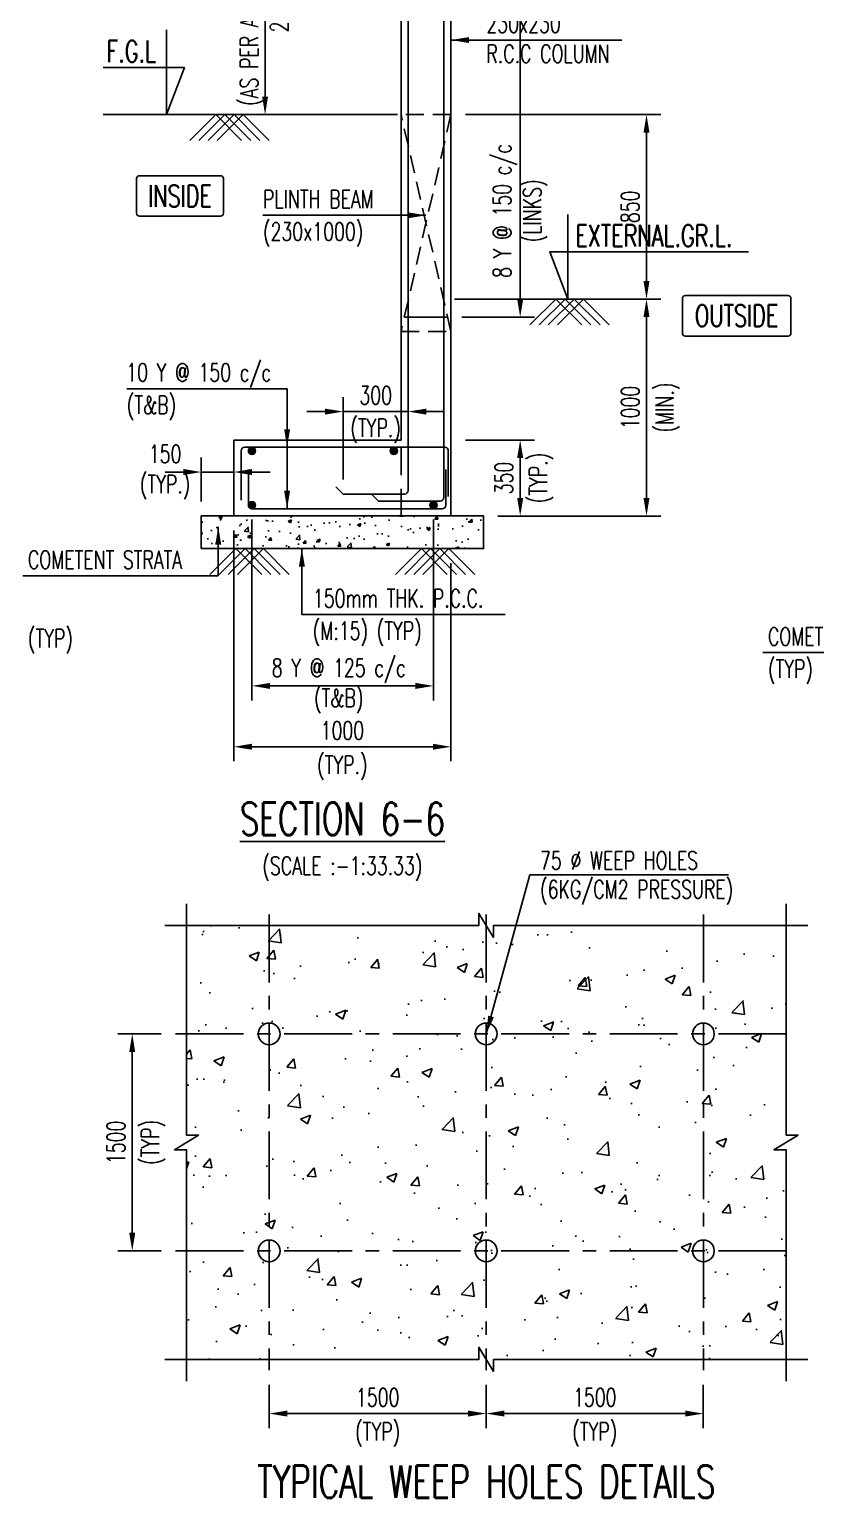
# Model space of a CAD drawing. Header units: millimetres. Extents: x 2843046 to 3042813, y -234641 to -168101.
# Drawn here: x 3006372 to 3017242, y -199451 to -179255 of the extents above; entities that cross this region are included whole.
import ezdxf
from ezdxf.enums import TextEntityAlignment as Align

# ---------------------------------------------------------------- set-up
doc = ezdxf.new("R2010")
doc.units = ezdxf.units.MM
doc.header["$MEASUREMENT"] = 0
doc.header["$PDMODE"] = 34
doc.header["$PDSIZE"] = -5
for name, pattern in [('CENTER', [2, 1.25, -0.25, 0.25, -0.25]), ('CENTER2', [28.575, 19.05, -3.175, 3.175, -3.175]), ('Hidden', [0.375, 0.25, -0.125])]:
    doc.linetypes.add(name, pattern=pattern)
for name, color, linetype in [('LINE CUT', 8, 'Continuous'), ('NO. BEAM', 3, 'Continuous'), ('S- PILE CAP', 4, 'Continuous'), ('S-BEAM OUTER', 4, 'Continuous'), ('S-CENTER LINE', 8, 'CENTER2'), ('S-COLUMN', 1, 'Continuous'), ('S-COLUMN NO', 2, 'Continuous'), ('S-CONCRET LINE', 4, 'Continuous'), ('S-CUT LINE', 8, 'Continuous'), ('S-DIM-1', 5, 'Continuous'), ('S-FOOTING', 4, 'Continuous'), ('S-LEVEL SECTION', 3, 'Continuous'), ('S-PCC', 9, 'Continuous'), ('S-REINFORCEMENT', 6, 'Continuous'), ('S-TEXT', 2, 'Continuous'), ('S-TEXT-1', 4, 'Continuous'), ('S-TITIL', 6, 'Continuous'), ('TITLE', 6, 'Continuous')]:
    doc.layers.add(name, color=color, linetype=linetype)
doc.styles.add('ROMANS', font='simplex.shx', dxfattribs={"width": 0.7})
doc.dimstyles.new('dim100', dxfattribs={"dimtxt": 250, "dimasz": 250, "dimexe": 200, "dimexo": 200, "dimgap": 100, "dimtad": 1, "dimdec": 0, "dimzin": 0, "dimdsep": 46, "dimtxsty": 'ROMANS', "dimcen": 0, "dimclrd": 5, "dimclre": 5, "dimclrt": 4, "dimadec": 0, "dimazin": 0, "dimtfac": 1, "dimtdec": 0, "dimtix": 1, "dimtofl": 0, "dimtmove": 2, "dimatfit": 3, "dimfxl": 0, "dimtolj": 1, "dimtzin": 0, "dimlwd": -1, "dimlwe": -1, "dimarcsym": 0})
doc.dimstyles.new('dim33.33', dxfattribs={"dimtxt": 250, "dimasz": 250, "dimexe": 200, "dimexo": 200, "dimgap": 100, "dimtad": 1, "dimdec": 0, "dimlfac": 0.333331, "dimzin": 0, "dimdsep": 46, "dimtxsty": 'ROMANS', "dimcen": 0, "dimclrd": 5, "dimclre": 5, "dimclrt": 4, "dimadec": 0, "dimazin": 0, "dimtfac": 1, "dimtdec": 0, "dimtix": 1, "dimtofl": 0, "dimtmove": 2, "dimatfit": 3, "dimfxl": 0, "dimtolj": 1, "dimtzin": 0, "dimlwd": -1, "dimlwe": -1, "dimarcsym": 0})
doc.dimstyles.new('dim50', dxfattribs={"dimtxt": 250, "dimasz": 250, "dimexe": 200, "dimexo": 200, "dimgap": 100, "dimtad": 1, "dimdec": 0, "dimlfac": 0.5, "dimzin": 0, "dimdsep": 46, "dimtxsty": 'ROMANS', "dimcen": 0, "dimclrd": 5, "dimclre": 5, "dimclrt": 4, "dimadec": 0, "dimazin": 0, "dimtfac": 1, "dimtdec": 0, "dimtix": 1, "dimtofl": 0, "dimtmove": 2, "dimatfit": 3, "dimfxl": 0, "dimtolj": 1, "dimtzin": 0, "dimlwd": -1, "dimlwe": -1, "dimarcsym": 0})

# ---------------------------------------------------------------- blocks, each defined once
blk = doc.blocks.new('*D265')
at = {"layer": 'Defpoints', "color": 0, "lineweight": -2}
for p in [(3009688, -197797), (3012688, -197797), (3012688, -198397)]:
    blk.add_point(p, dxfattribs=at)
at = {"layer": 'S-DIM-1', "color": 5}
for p, q in [((3009688, -197997), (3009688, -198597)), ((3012688, -197997), (3012688, -198597)), ((3009938, -198397), (3012438, -198397))]:
    blk.add_line(p, q, dxfattribs=at)
at = {"layer": 'S-DIM-1', "color": 5, "lineweight": -2}
for points in [[(3009938, -198355), (3009938, -198438), (3009688, -198397)], [(3012438, -198355), (3012438, -198438), (3012688, -198397)]]:
    blk.add_solid(points, dxfattribs=at)
at = {"layer": 'S-DIM-1', "color": 4, "char_height": 250, "attachment_point": 5, "style": 'ROMANS'}
for s, insert in [('\\A1;1500', (3011188, -198172)), ('\\A1;(TYP)', (3011188, -198687))]:
    blk.add_mtext(s, dxfattribs=dict(at, insert=insert))
blk = doc.blocks.new('*D266')
at = {"layer": 'Defpoints', "color": 0, "lineweight": -2}
for p in [(3007796, -193147), (3008396, -193147), (3008396, -196147)]:
    blk.add_point(p, dxfattribs=at)
at = {"layer": 'S-DIM-1', "color": 5}
for p, q in [((3008196, -193147), (3007596, -193147)), ((3007796, -195897), (3007796, -193397)), ((3008196, -196147), (3007596, -196147))]:
    blk.add_line(p, q, dxfattribs=at)
at = {"layer": 'S-DIM-1', "color": 5, "lineweight": -2}
for points in [[(3007754, -193397), (3007837, -193397), (3007796, -193147)], [(3007754, -195897), (3007837, -195897), (3007796, -196147)]]:
    blk.add_solid(points, dxfattribs=at)
at = {"layer": 'S-DIM-1', "color": 4, "char_height": 250, "attachment_point": 5, "rotation": 90, "style": 'ROMANS'}
for s, insert in [('\\A1;1500', (3007571, -194647)), ('\\A1;(TYP)', (3008086, -194647))]:
    blk.add_mtext(s, dxfattribs=dict(at, insert=insert))
blk = doc.blocks.new('*D267')
at = {"layer": 'Defpoints', "color": 0, "lineweight": -2}
for p in [(3012688, -197797), (3015688, -197797), (3012688, -198397)]:
    blk.add_point(p, dxfattribs=at)
at = {"layer": 'S-DIM-1', "color": 5}
for p, q in [((3012688, -197997), (3012688, -198597)), ((3015688, -197997), (3015688, -198597)), ((3015438, -198397), (3012938, -198397))]:
    blk.add_line(p, q, dxfattribs=at)
at = {"layer": 'S-DIM-1', "color": 5, "lineweight": -2}
for points in [[(3012938, -198355), (3012938, -198438), (3012688, -198397)], [(3015438, -198355), (3015438, -198438), (3015688, -198397)]]:
    blk.add_solid(points, dxfattribs=at)
at = {"layer": 'S-DIM-1', "color": 4, "char_height": 250, "attachment_point": 5, "style": 'ROMANS'}
for s, insert in [('\\A1;1500', (3014188, -198172)), ('\\A1;(TYP)', (3014188, -198687))]:
    blk.add_mtext(s, dxfattribs=dict(at, insert=insert))
blk = doc.blocks.new('*D182')
at = {"layer": 'Defpoints', "color": 0, "lineweight": -2}
for p in [(3010710, -184542), (3011610, -184953), (3010710, -185682, 16)]:
    blk.add_point(p, dxfattribs=at)
at = {"layer": 'S-DIM-1', "color": 5}
for p, q in [((3010710, -185482), (3010710, -184342)), ((3011610, -184753), (3011610, -184342))]:
    blk.add_line(p, q, dxfattribs=at)
at = {"layer": 'S-DIM-1', "color": 5, "lineweight": -3}
for p, q in [((3010460, -184542), (3010210, -184542)), ((3011610, -184542), (3010710, -184542)), ((3011860, -184542), (3012110, -184542))]:
    blk.add_line(p, q, dxfattribs=at)
at = {"layer": 'S-DIM-1', "color": 5, "lineweight": -2}
for points in [[(3010460, -184501), (3010460, -184584), (3010710, -184542)], [(3011860, -184501), (3011860, -184584), (3011610, -184542)]]:
    blk.add_solid(points, dxfattribs=at)
at = {"layer": 'S-DIM-1', "color": 4, "char_height": 250, "style": 'ROMANS'}
for s, insert, attachment_point in [('\\A1;300', (3011160, -184442), 8), ('\\A1;(TYP.)', (3011160, -184642), 2)]:
    blk.add_mtext(s, dxfattribs=dict(at, insert=insert, attachment_point=attachment_point))
blk = doc.blocks.new('*D183')
at = {"layer": 'Defpoints', "color": 0, "lineweight": -2}
for p in [(3012050, -177686, 0), (3013157, -177686), (3012150, -183236, -19)]:
    blk.add_point(p, dxfattribs=at)
at = {"layer": 'S-DIM-1', "color": 5}
for p, q in [((3012250, -177686), (3013357, -177686)), ((3012350, -183236), (3013357, -183236))]:
    blk.add_line(p, q, dxfattribs=at)
at = {"layer": 'S-DIM-1', "color": 5, "lineweight": -3}
blk.add_line((3013157, -182986), (3013157, -177936), dxfattribs=at)
at = {"layer": 'S-DIM-1', "color": 5, "lineweight": -2}
for points in [[(3013115, -177936), (3013199, -177936), (3013157, -177686)], [(3013115, -182986), (3013199, -182986), (3013157, -183236)]]:
    blk.add_solid(points, dxfattribs=at)
at = {"layer": 'S-DIM-1', "color": 4, "insert": (3013157, -181767), "char_height": 250, "attachment_point": 5, "rotation": 90, "style": 'ROMANS'}
blk.add_mtext('\\A1;8 Y @ 150 c/c\\P(LINKS)', dxfattribs=at)
blk = doc.blocks.new('*D184')
at = {"layer": 'Defpoints', "color": 0, "lineweight": -2}
for p in [(3012200, -184936, 44), (3012650, -185986), (3013157, -185986)]:
    blk.add_point(p, dxfattribs=at)
at = {"layer": 'S-DIM-1', "color": 5}
for p, q in [((3012400, -184936), (3013357, -184936)), ((3012850, -185986), (3013357, -185986))]:
    blk.add_line(p, q, dxfattribs=at)
at = {"layer": 'S-DIM-1', "color": 5, "lineweight": -3}
blk.add_line((3013157, -185186), (3013157, -185736), dxfattribs=at)
at = {"layer": 'S-DIM-1', "color": 5, "lineweight": -2}
for points in [[(3013115, -185186), (3013199, -185186), (3013157, -184936)], [(3013115, -185736), (3013199, -185736), (3013157, -185986)]]:
    blk.add_solid(points, dxfattribs=at)
at = {"layer": 'S-DIM-1', "color": 4, "char_height": 250, "attachment_point": 5, "rotation": 90, "style": 'ROMANS'}
for s, insert in [('\\A1;(TYP.)', (3013447, -185461)), ('\\A1;350', (3012932, -185461))]:
    blk.add_mtext(s, dxfattribs=dict(at, insert=insert))
blk = doc.blocks.new('*D185')
at = {"layer": 'Defpoints', "color": 0, "lineweight": -2}
for p in [(3009450, -185836, -19), (3011959, -185836, 30), (3011959, -188335)]:
    blk.add_point(p, dxfattribs=at)
at = {"layer": 'S-DIM-1', "color": 5}
for p, q in [((3009450, -186036), (3009450, -188535)), ((3011959, -186036), (3011959, -188535)), ((3009700, -188335), (3011709, -188335))]:
    blk.add_line(p, q, dxfattribs=at)
at = {"layer": 'S-DIM-1', "color": 5, "lineweight": -2}
for points in [[(3009700, -188294), (3009700, -188377), (3009450, -188335)], [(3011709, -188294), (3011709, -188377), (3011959, -188335)]]:
    blk.add_solid(points, dxfattribs=at)
at = {"layer": 'S-DIM-1', "color": 4, "insert": (3010650, -188335), "char_height": 250, "attachment_point": 5, "style": 'ROMANS'}
blk.add_mtext('\\A1;8 Y @ 125 c/c\\P(T&B)', dxfattribs=at)
blk = doc.blocks.new('*D186')
at = {"layer": 'Defpoints', "color": 0, "lineweight": -2}
for p in [(3009200, -185986, -19), (3012200, -186436), (3012200, -189177)]:
    blk.add_point(p, dxfattribs=at)
at = {"layer": 'S-DIM-1', "color": 5}
for p, q in [((3009200, -186186), (3009200, -189377)), ((3012200, -186636), (3012200, -189377)), ((3009450, -189177), (3011950, -189177))]:
    blk.add_line(p, q, dxfattribs=at)
at = {"layer": 'S-DIM-1', "color": 5, "lineweight": -2}
for points in [[(3009450, -189135), (3009450, -189218), (3009200, -189177)], [(3011950, -189135), (3011950, -189218), (3012200, -189177)]]:
    blk.add_solid(points, dxfattribs=at)
at = {"layer": 'S-DIM-1', "color": 4, "char_height": 250, "attachment_point": 5, "style": 'ROMANS'}
for s, insert in [('\\A1;1000', (3010700, -188952)), ('\\A1;(TYP.)', (3010700, -189467))]:
    blk.add_mtext(s, dxfattribs=dict(at, insert=insert))
blk = doc.blocks.new('*D187')
at = {"layer": 'Defpoints', "color": 0, "lineweight": -2}
for p in [(3012050, -182986, 119), (3012650, -185986, -19), (3014903, -185986)]:
    blk.add_point(p, dxfattribs=at)
at = {"layer": 'S-DIM-1', "color": 5}
for p, q in [((3012250, -182986), (3015103, -182986)), ((3012850, -185986), (3015103, -185986))]:
    blk.add_line(p, q, dxfattribs=at)
at = {"layer": 'S-DIM-1', "color": 5, "lineweight": -3}
blk.add_line((3014903, -183236), (3014903, -185736), dxfattribs=at)
at = {"layer": 'S-DIM-1', "color": 5, "lineweight": -2}
for points in [[(3014861, -183236), (3014944, -183236), (3014903, -182986)], [(3014861, -185736), (3014944, -185736), (3014903, -185986)]]:
    blk.add_solid(points, dxfattribs=at)
at = {"layer": 'S-DIM-1', "color": 4, "char_height": 250, "attachment_point": 5, "rotation": 90, "style": 'ROMANS'}
for s, insert in [('\\A1;(MIN.)', (3015193, -184486)), ('\\A1;1000', (3014678, -184486))]:
    blk.add_mtext(s, dxfattribs=dict(at, insert=insert))
blk = doc.blocks.new('*D188')
at = {"layer": 'Defpoints', "color": 0, "lineweight": -2}
for p in [(3012200, -180436, 25), (3014903, -180436), (3012350, -182986, 50)]:
    blk.add_point(p, dxfattribs=at)
at = {"layer": 'S-DIM-1', "color": 5}
for p, q in [((3012400, -180436), (3015103, -180436)), ((3012550, -182986), (3015103, -182986))]:
    blk.add_line(p, q, dxfattribs=at)
at = {"layer": 'S-DIM-1', "color": 5, "lineweight": -3}
blk.add_line((3014903, -182736), (3014903, -180686), dxfattribs=at)
at = {"layer": 'S-DIM-1', "color": 5, "lineweight": -2}
for points in [[(3014861, -180686), (3014944, -180686), (3014903, -180436)], [(3014861, -182736), (3014944, -182736), (3014903, -182986)]]:
    blk.add_solid(points, dxfattribs=at)
at = {"layer": 'S-DIM-1', "color": 4, "insert": (3014678, -181711), "char_height": 250, "attachment_point": 5, "rotation": 90, "style": 'ROMANS'}
blk.add_mtext('\\A1;850', dxfattribs=at)
blk = doc.blocks.new('*D189')
at = {"layer": 'Defpoints', "color": 0, "lineweight": -2}
for p in [(3008750, -185378), (3008750, -185986), (3009200, -185986)]:
    blk.add_point(p, dxfattribs=at)
at = {"layer": 'S-DIM-1', "color": 5}
for p, q in [((3008750, -185786), (3008750, -185178)), ((3009200, -185786), (3009200, -185178))]:
    blk.add_line(p, q, dxfattribs=at)
at = {"layer": 'S-DIM-1', "color": 5, "lineweight": -3}
for p, q in [((3008500, -185378), (3008250, -185378)), ((3009200, -185378), (3008750, -185378)), ((3009450, -185378), (3009700, -185378))]:
    blk.add_line(p, q, dxfattribs=at)
at = {"layer": 'S-DIM-1', "color": 5, "lineweight": -2}
for points in [[(3008500, -185336), (3008500, -185420), (3008750, -185378)], [(3009450, -185336), (3009450, -185420), (3009200, -185378)]]:
    blk.add_solid(points, dxfattribs=at)
at = {"layer": 'S-DIM-1', "color": 4, "insert": (3008250, -185378), "char_height": 250, "attachment_point": 5, "style": 'ROMANS'}
blk.add_mtext('\\A1;150\\P(TYP.)', dxfattribs=at)
blk = doc.blocks.new('*D192')
at = {"layer": 'Defpoints', "color": 0, "lineweight": -2}
for p in [(3011510, -177436, 25), (3009632, -180436), (3011660, -180436)]:
    blk.add_point(p, dxfattribs=at)
at = {"layer": 'S-DIM-1', "color": 5}
for p, q in [((3011310, -177436), (3009432, -177436)), ((3011460, -180436), (3009432, -180436))]:
    blk.add_line(p, q, dxfattribs=at)
at = {"layer": 'S-DIM-1', "color": 5, "lineweight": -3}
blk.add_line((3009632, -177686), (3009632, -180186), dxfattribs=at)
at = {"layer": 'S-DIM-1', "color": 5, "lineweight": -2}
for points in [[(3009590, -177686), (3009673, -177686), (3009632, -177436)], [(3009590, -180186), (3009673, -180186), (3009632, -180436)]]:
    blk.add_solid(points, dxfattribs=at)
at = {"layer": 'S-DIM-1', "color": 4, "insert": (3009619, -178999), "char_height": 250, "attachment_point": 5, "rotation": 90, "style": 'ROMANS'}
blk.add_mtext('\\A1;{(AS PER ARCH REQU.)\\P2500}', dxfattribs=at)

msp = doc.modelspace()

# ---------------------------------------------------------------- hatches: boundary and pattern name
at = {"layer": 'S-PCC', "linetype": 'ByBlock'}
h = msp.add_hatch(dxfattribs=at)
h.set_pattern_fill('AR-CONC,_O', color=8, scale=66.666667)
h.set_pattern_definition([(50, (-14090667.3, 225341.6), (478.173455, -41.834757), [50, -550]), (355, (-14090667.3, 225341.6), (-92.500889, 501.461422), [40, -440]), (100.4514445, (-14090627.46, 225338.1), (385.672564, 459.626661), [42.493461, -467.428075]), (46.1842, (-14090667.3, 225474.94), (711.49422, -110.346187), [75, -825]), (96.6356355, (-14090608, 225465.75), (623.107964, 649.4124), [63.740228, -701.142507]), (351.184164, (-14090667.3, 225474.94), (623.107963, 649.4124), [60, -660]), (21, (-14090600.64, 225441.6), (397.938035, -268.412594), [50, -550]), (326, (-14090600.64, 225441.6), (162.210221, 483.433363), [40, -440]), (71.4514447, (-14090567.5, 225419.24), (560.148251, 215.020769), [42.49346, -467.428075]), (37.5, (-14090667.3, 225341.6), (8.1065702, 221.9292359), [0, -434.6666667, 0, -446.6666667, 0, -441.6666667]), (7.5, (-14090667.3, 225341.6), (175.3796916, 262.9411413), [0, -254.6666667, 0, -424.6666667, 0, -168.3333333]), (327.5, (-14090815.97, 225341.6), (355.8816241, -15.0365812), [0, -166.6666667, 0, -520, 0, -690]), (317.5, (-14090882.64, 225341.6), (388.7907796, 66.736655), [0, -216.6666667, 0, -345.3333333, 0, -490])])
h.paths.add_polyline_path([(3008750.1, -186435.6), (3008750.1, -185985.6), (3012650.1, -185985.6), (3012650.1, -186435.6)])
at = {"layer": 'S-PCC'}
h = msp.add_hatch(dxfattribs=at)
h.set_pattern_fill('AR-CONC', color=0, scale=200)
h.set_pattern_definition([(50, (-13444790.4, 898167.8), (1434.520365, -125.50427), [150, -1650]), (355, (-13444790.4, 898167.8), (-277.50267, 1504.38427), [120, -1320]), (100.451444, (-13444670.9, 898157.3), (1157.01769, 1378.87998), [127.48038, -1402.28422]), (46.1842, (-13444790.4, 898567.8), (2134.48266, -331.03856), [225, -2475]), (96.635635, (-13444612.5, 898540.2), (1869.3239, 1948.2372), [191.22068, -2103.42752]), (351.184164, (-13444790.4, 898567.8), (1869.3239, 1948.2372), [180, -1980]), (21, (-13444590.4, 898467.8), (1193.814104, -805.23778), [150, -1650]), (326, (-13444590.4, 898467.8), (486.63066, 1450.30009), [120, -1320]), (71.451445, (-13444490.9, 898400.7), (1680.44475, 645.0623), [127.48038, -1402.28422]), (37.5, (-13444790.4, 898167.8), (24.31971, 665.787708), [0, -1304, 0, -1340, 0, -1325]), (7.5, (-13444790.4, 898167.8), (526.139075, 788.823424), [0, -764, 0, -1274, 0, -505]), (327.5, (-13445236.4, 898167.8), (1067.644872, -45.109743), [0, -500, 0, -1560, 0, -2070]), (317.5, (-13445436.4, 898167.8), (1166.37234, 200.209965), [0, -650, 0, -1036, 0, -1470])])
h.paths.add_polyline_path([(3008545.8, -191646.8), (3008545.8, -194545.5), (3008712.1, -194545.5), (3008379.4, -194748.2), (3008545.8, -194748.2), (3008545.8, -197646.8), (3016830.6, -197646.8), (3016830.6, -194748.2), (3016664.3, -194748.2), (3016997, -194545.5), (3016830.6, -194545.5), (3016830.6, -191646.8)])

# ---------------------------------------------------------------- linework, layer by layer
at = {"layer": 'LINE CUT', "elevation": -153353}
for points in [[(3008545.8, -191346.8), (3008545.8, -194545.5), (3008712.1, -194545.5), (3008379.4, -194748.2), (3008545.8, -194748.2), (3008545.8, -197946.8)], [(3016830.6, -191346.8), (3016830.6, -194545.5), (3016997, -194545.5), (3016664.3, -194748.2), (3016830.6, -194748.2), (3016830.6, -197946.8)], [(3017130.6, -191646.8), (3012789.5, -191646.8), (3012789.5, -191813.2), (3012586.8, -191480.5), (3012586.8, -191646.8), (3008245.8, -191646.8)], [(3017130.6, -197646.8), (3012789.5, -197646.8), (3012789.5, -197813.2), (3012586.8, -197480.5), (3012586.8, -197646.8), (3008245.8, -197646.8)]]:
    msp.add_lwpolyline(points, dxfattribs=at)
at = {"layer": 'NO. BEAM', "color": 7}
for points, elevation in [([(3009016.2, -181280.5), (3007896.2, -181280.5, 0.4142136), (3007856.2, -181320.5), (3007856.2, -181800.5, 0.4142136), (3007896.2, -181840.5), (3009016.2, -181840.5, 0.4142136), (3009056.2, -181800.5), (3009056.2, -181320.5, 0.4142136)], -153353), ([(3016858.2, -182937.1), (3015438.2, -182937.1, 0.4142136), (3015398.2, -182977.1), (3015398.2, -183457.1, 0.4142136), (3015438.2, -183497.1), (3016858.2, -183497.1, 0.4142136), (3016898.2, -183457.1), (3016898.2, -182977.1, 0.4142136)], -153328.1)]:
    msp.add_lwpolyline(points, format="xyb", close=True, dxfattribs=dict(at, elevation=elevation))
at = {"layer": 'S- PILE CAP', "color": 8, "linetype": 'Hidden', "ltscale": 1500}
msp.add_line((3011510.1, -185985.6, -153347.5), (3011510.1, -184935.6, -153347.5), dxfattribs=at)
at = {"layer": 'S-BEAM OUTER', "color": 8, "linetype": 'Hidden', "ltscale": 1000, "elevation": -153328.1}
msp.add_lwpolyline([(3011510.1, -183435.6), (3012200.1, -183435.6), (3012200.1, -180435.6), (3011510.1, -180435.6)], close=True, dxfattribs=at)
at = {"layer": 'S-CENTER LINE', "linetype": 'CENTER', "ltscale": 750}
for p, q in [((3009688.2, -191496.8, -153353), (3009688.2, -197796.8, -153353)), ((3012688.2, -191496.8, -153353), (3012688.2, -197796.8, -153353)), ((3015688.2, -191496.8, -153353), (3015688.2, -197796.8, -153353)), ((3008395.8, -193146.8, -153353), (3016830.6, -193146.8, -153353)), ((3008395.8, -196146.8, -153353), (3016830.6, -196146.8, -153353))]:
    msp.add_line(p, q, dxfattribs=at)
at = {"layer": 'S-COLUMN', "color": 4, "elevation": -153328.1}
msp.add_lwpolyline([(3011510.1, -184935.6), (3011510.1, -177435.6), (3012200.1, -177435.6), (3012200.1, -185985.6)], dxfattribs=at)
at = {"layer": 'S-COLUMN NO'}
msp.add_line((3012150.1, -183235.6, -153372.4), (3011560.1, -183235.6, -153372.4), dxfattribs=at)
at = {"layer": 'S-CONCRET LINE'}
for centre in [(3009688.2, -193146.8, -153353), (3012688.2, -193146.8, -153353), (3015688.2, -193146.8, -153353), (3009688.2, -196146.8, -153353), (3012688.2, -196146.8, -153353), (3015688.2, -196146.8, -153353)]:
    msp.add_circle(centre, 150, dxfattribs=at)
at = {"layer": 'S-CUT LINE', "linetype": 'Hidden', "ltscale": 1000}
for p, q in [((3012200.1, -180435.6, -153328.1), (3011510.1, -183435.6, -153353)), ((3012200.1, -183435.6, -153353), (3011510.1, -180435.6, -153328.1))]:
    msp.add_line(p, q, dxfattribs=at)
at = {"layer": 'S-FOOTING', "elevation": -153347.5}
msp.add_lwpolyline([(3011510.1, -184935.6), (3009200.1, -184935.6), (3009200.1, -185985.6), (3012200.1, -185985.6)], dxfattribs=at)
at = {"layer": 'S-LEVEL SECTION'}
for p, q in [((3007394.3, -180435.6, -153329.3), (3011450.1, -180435.6, -153329.3)), ((3012350.1, -182985.6, -153303.1), (3014390.8, -182985.6, -153303.1))]:
    msp.add_line(p, q, dxfattribs=at)
for points, elevation in [([(3008267.9, -179265.2), (3008267.9, -180435.6), (3008517.9, -179785.6), (3007394.3, -179785.6)], -153329.3), ([(3013815.2, -181815.2), (3013815.2, -182985.6), (3013565.2, -182335.6), (3016313.8, -182335.6)], -153303.1)]:
    msp.add_lwpolyline(points, dxfattribs=dict(at, elevation=elevation))
at = {"layer": 'S-PCC', "elevation": -153329.3}
for points in [[(3008591.2, -180793.6), (3008949.2, -180435.6), (3009307.1, -180793.6)], [(3008717.8, -180793.6), (3009075.7, -180435.6), (3009433.7, -180793.6)], [(3008844.3, -180793.6), (3009202.3, -180435.6), (3009560.3, -180793.6)], [(3008970.9, -180793.6), (3009328.9, -180435.6), (3009686.8, -180793.6)]]:
    msp.add_lwpolyline(points, dxfattribs=at)
at = {"layer": 'S-PCC', "color": 8}
for points, elevation in [([(3014008.2, -183343.6), (3013650.2, -182985.6), (3013292.2, -183343.6)], -153303.1), ([(3014134.7, -183343.6), (3013776.7, -182985.6), (3013418.8, -183343.6)], -153303.1), ([(3014261.3, -183343.6), (3013903.3, -182985.6), (3013545.3, -183343.6)], -153303.1), ([(3014387.8, -183343.6), (3014029.9, -182985.6), (3013671.9, -183343.6)], -153303.1), ([(3008870.3, -186793.6), (3009228.3, -186435.6), (3009586.3, -186793.6)], -153322.5), ([(3008996.9, -186793.6), (3009354.9, -186435.6), (3009712.9, -186793.6)], -153322.5), ([(3009123.5, -186793.6), (3009481.4, -186435.6), (3009839.4, -186793.6)], -153322.5), ([(3009250, -186793.6), (3009608, -186435.6), (3009966, -186793.6)], -153322.5), ([(3012150.2, -186793.6), (3011792.2, -186435.6), (3011434.3, -186793.6)], -153322.5), ([(3012276.8, -186793.6), (3011918.8, -186435.6), (3011560.8, -186793.6)], -153322.5), ([(3012403.3, -186793.6), (3012045.4, -186435.6), (3011687.4, -186793.6)], -153322.5), ([(3012529.9, -186793.6), (3012171.9, -186435.6), (3011813.9, -186793.6)], -153322.5)]:
    msp.add_lwpolyline(points, dxfattribs=dict(at, elevation=elevation))
at = {"layer": 'S-PCC', "color": 8, "elevation": -153322.5}
msp.add_lwpolyline([(3008750.1, -186435.6), (3008750.1, -185985.6), (3012650.1, -185985.6), (3012650.1, -186435.6)], close=True, dxfattribs=at)
at = {"layer": 'S-REINFORCEMENT', "ltscale": 10}
for points, elevation in [([(3010610.1, -185582.1), (3010710.1, -185682.1), (3011560.1, -185682.1, 0.4142136), (3011610.1, -185632.1), (3011610.1, -177685.6, -0.4142136), (3011660.1, -177635.6), (3012000.1, -177635.6)], -153328.1), ([(3011100.1, -185682.1), (3011200.1, -185782.1), (3012050.1, -185782.1, 0.4142136), (3012100.1, -185732.1), (3012100.1, -177585.6, 0.4142136), (3012050.1, -177535.6), (3011710.1, -177535.6)], -153328.1), ([(3012163.6, -185717.2), (3012163.6, -185085.6, 0.4142136), (3012113.6, -185035.6), (3009350.1, -185035.6, 0.4142136), (3009300.1, -185085.6), (3009300.1, -185767.6)], -153347.5), ([(3009400.1, -185344.9), (3009400.1, -185835.6, 0.4142136), (3009450.1, -185885.6), (3012079.4, -185885.6, 0.4142136), (3012129.4, -185835.6), (3012129.4, -185344.9)], -153347.5)]:
    msp.add_lwpolyline(points, format="xyb", dxfattribs=dict(at, elevation=elevation))
at = {"layer": 'S-REINFORCEMENT', "ltscale": 10, "const_width": 50, "elevation": -153322.5}
for points in [[(3009475.1, -185085.6, 1), (3009425.1, -185085.6, 1)], [(3011385.6, -185085.6, -1), (3011435.6, -185085.6, -1)], [(3009475.1, -185835.6, -1), (3009425.1, -185835.6, -1)], [(3011933.6, -185835.6, 1), (3011983.6, -185835.6, 1)]]:
    msp.add_lwpolyline(points, format="xyb", close=True, dxfattribs=at)
at = {"layer": 'S-REINFORCEMENT', "ltscale": 10}
for centre in [(3009450.1, -185085.6, -153347.5), (3011410.6, -185085.6, -153347.5), (3009450.1, -185835.6, -153347.5), (3011958.6, -185835.6, -153347.5)]:
    msp.add_circle(centre, 50, dxfattribs=at)

# ---------------------------------------------------------------- texts
at = {"layer": 'S-LEVEL SECTION', "style": 'ROMANS', "width": 0.7}
for s, p in [('F.G.L', (3007441.1, -179560.6, -153329.3)), ('EXTERNAL.GR.L.', (3013921.3, -182110.6, -153303.1))]:
    msp.add_text(s, height=300, dxfattribs=at).set_placement(p, align=Align.MIDDLE_LEFT)
at = {"layer": 'S-TEXT', "style": 'ROMANS', "width": 0.7}
msp.add_text('(SCALE :-1:33.33)', height=250, dxfattribs=at).set_placement((3010700.1, -190822.3, -153322.5), align=Align.MIDDLE_CENTER)
at = {"layer": 'S-TEXT-1', "style": 'ROMANS', "width": 0.7}
for s, p in [('230x230', (3012690.3, -179180.1, -153328.1)), ('R.C.C COLUMN', (3012690.3, -179594.4, -153328.1)), ('PLINTH BEAM', (3009602.3, -181603.5, -153303.1)), ('(230x1000)', (3009602.3, -182053.5, -153328.1)), ('10 Y @ 150 c/c', (3007713.6, -184000.6, -153322.5)), ('(T&B)', (3007720.5, -184450.6, -153322.5)), ('COMETENT STRATA', (3006354.4, -186590.5, -153347.5)), ('150mm THK. P.C.C.', (3010293.2, -187124.5, -153347.5)), ('(M:15) (TYP)', (3010290.1, -187572.1, -153347.5)), ('(TYP)', (3006354.4, -187677.1, -153347.5)), ('COMETENT STRATA', (3016581.1, -187652.3, -153347.5)), ('(TYP)', (3016581.1, -188099.8, -153347.5)), ('75 %%C WEEP HOLES', (3013431.9, -190747.9, -153358.6)), ('(6KG/CM2 PRESSURE)', (3013431.9, -191147.9, -153358.6))]:
    msp.add_text(s, height=250, dxfattribs=at).set_placement(p, align=Align.MIDDLE_LEFT)
at = {"layer": 'S-TITIL', "style": 'ROMANS', "width": 0.7}
for s, p in [('%%USECTION 6-6', (3010700.1, -190172.3, -153322.5)), ('%%UTYPICAL WEEP HOLES DETAILS', (3012688.2, -199337.5, -153353))]:
    msp.add_text(s, height=450, dxfattribs=at).set_placement(p, align=Align.MIDDLE_CENTER)
at = {"layer": 'TITLE', "color": 2, "style": 'ROMANS', "width": 0.7}
for s, p in [('INSIDE', (3008456.2, -181560.5, -153353)), ('OUTSIDE', (3016148.2, -183217.1, -153328.1))]:
    msp.add_text(s, height=300, dxfattribs=at).set_placement(p, align=Align.MIDDLE_CENTER)

# ---------------------------------------------------------------- dimensions: what is measured, and where the dimension line sits
at = {"layer": 'S-DIM-1'}
for base, p1, p2, angle, text, override, picture, middle in [((3009631.6, -180435.6, -153328.1), (3011510.1, -177435.6, -153303.1), (3011660.1, -180435.6, -153328.1), 90, '{(AS PER ARCH REQU.)\\P2500}', {"dimtofl": 1, "dimtmove": 1, "dimlwd": 65533}, '*D192', (3010076.1, -178999.4, -153328.1)), ((3013156.9, -177685.6, -153353), (3012150.1, -183235.6, -153372.4), (3012050.1, -177685.6, -153353), 90, '8 Y @ 150 c/c\\X(LINKS)', {"dimtxt": 250, "dimasz": 250, "dimtofl": 1, "dimtmove": 0, "dimlwd": 65533}, '*D183', (3013156.9, -181767.2, -153353)), ((3008750.1, -185378.2, -153372.4), (3009200.1, -185985.6, -153372.4), (3008750.1, -185985.6, -153372.4), 180, '<>\\X(TYP.)', {"dimtxt": 250, "dimasz": 250, "dimtofl": 1, "dimtmove": 2, "dimlwd": 65533}, '*D189', (3008250.1, -185378.2, -153372.4))]:
    dim = msp.add_linear_dim(base=base, p1=p1, p2=p2, angle=angle, text=text, dimstyle='dim33.33', override=override, dxfattribs=at)
    dim.commit()
    dim.dimension.update_dxf_attribs({"geometry": picture, "text_midpoint": middle, "dimtype": 160})
dim = msp.add_linear_dim(base=(3014902.6, -180435.6, -153353), p1=(3012350.1, -182985.6, -153303.1), p2=(3012200.1, -180435.6, -153328.1), angle=270, dimstyle='dim33.33', override={"dimtxt": 250, "dimasz": 250, "dimtofl": 1, "dimtmove": 0, "dimlwd": 65533}, dxfattribs=at)
dim.commit()
dim.dimension.update_dxf_attribs({"geometry": '*D188', "text_midpoint": (3014677.6, -181710.6, -153353)})
for base, p1, p2, angle, text, picture, middle in [((3014902.6, -185985.6, -153353), (3012050.1, -182985.6, -153233.8), (3012650.1, -185985.6, -153372.4), 90, '<>\\X(MIN.)', '*D187', (3014902.6, -184485.6, -153353)), ((3010710.1, -184542.4, -153372.4), (3011610.1, -184952.7, -153372.4), (3010710.1, -185682.1, -153356.2), 180, '<>\\X(TYP.)', '*D182', (3011160.1, -184542.4, -153372.4)), ((3013156.9, -185985.6, -153372.4), (3012200.1, -184935.6, -153328.1), (3012650.1, -185985.6, -153372.4), 90, '<>\\X(TYP.)', '*D184', (3013156.9, -185460.6, -153372.4))]:
    dim = msp.add_linear_dim(base=base, p1=p1, p2=p2, angle=angle, text=text, dimstyle='dim33.33', override={"dimtxt": 250, "dimasz": 250, "dimtofl": 1, "dimtmove": 0, "dimlwd": 65533}, dxfattribs=at)
    dim.commit()
    dim.dimension.update_dxf_attribs({"geometry": picture, "text_midpoint": middle})
dim = msp.add_linear_dim(base=(3012200.1, -189176.5, -153353), p1=(3009200.1, -185985.6, -153372.4), p2=(3012200.1, -186435.6, -153353), text='<>\\X(TYP.)', dimstyle='dim33.33', override={"dimtxt": 250, "dimasz": 250, "dimtmove": 0}, dxfattribs=at)
dim.commit()
dim.dimension.update_dxf_attribs({"geometry": '*D186', "text_midpoint": (3010700.1, -189176.5, -153353)})
dim = msp.add_linear_dim(base=(3011958.6, -188335.4, -153353), p1=(3009450.1, -185835.6, -153372.4), p2=(3011958.6, -185835.6, -153322.5), text='8 Y @ 125 c/c\\X(T&B)', dimstyle='dim33.33', override={"dimtxt": 250, "dimasz": 250, "dimtmove": 0}, dxfattribs=at)
dim.commit()
dim.dimension.update_dxf_attribs({"geometry": '*D185', "text_midpoint": (3010650.1, -188335.4, -153353), "dimtype": 160})
for base, p1, p2, angle, picture, middle in [((3007795.8, -193146.8, -153358.6), (3008395.8, -196146.8, -153358.6), (3008395.8, -193146.8, -153358.6), 90, '*D266', (3007795.8, -194646.8, -153358.6)), ((3012688.2, -198396.8, -153358.6), (3015688.2, -197796.8, -153358.6), (3012688.2, -197796.8, -153358.6), 180, '*D267', (3014188.2, -198396.8, -153358.6))]:
    dim = msp.add_linear_dim(base=base, p1=p1, p2=p2, angle=angle, text='<>\\X(TYP)', dimstyle='dim50', dxfattribs=at)
    dim.commit()
    dim.dimension.update_dxf_attribs({"geometry": picture, "text_midpoint": middle})
dim = msp.add_linear_dim(base=(3012688.2, -198396.8, -153358.6), p1=(3009688.2, -197796.8, -153358.6), p2=(3012688.2, -197796.8, -153358.6), text='<>\\X(TYP)', dimstyle='dim50', dxfattribs=at)
dim.commit()
dim.dimension.update_dxf_attribs({"geometry": '*D265', "text_midpoint": (3011188.2, -198396.8, -153358.6)})

# ---------------------------------------------------------------- leaders
for points, dimstyle in [([(3012200.1, -179405.1, -153353), (3014562.8, -179405.1, -153353)], 'dim33.33'), ([(3011855.1, -181828.5, -153328.1), (3009602.3, -181828.5, -153328.1)], 'dim33.33'), ([(3009935.9, -185885.6, -153353), (3009935.9, -184225.6, -153353), (3007720.5, -184225.6, -153353)], 'dim100'), ([(3008984.7, -186134.2, -153353), (3008984.7, -186813.1, -153353), (3006282, -186813.1, -153353)], 'dim33.33'), ([(3010140.1, -186435.6, -153353), (3010140.1, -187347.1, -153353), (3012948.9, -187347.1, -153353)], 'dim33.33'), ([(3019211.3, -187195.9, -153353), (3019211.3, -187874.8, -153353), (3016508.7, -187874.8, -153353)], 'dim33.33')]:
    msp.add_leader(points, dimstyle=dimstyle, dxfattribs=at)
for points, override in [([(3009935.9, -185035.6, -153353), (3009935.9, -184225.6, -153353), (3007720.5, -184225.6, -153353)], {"dimasz": 250}), ([(3012688.2, -193146.8, -153364.1), (3013290.3, -190947.9, -153364.1), (3016037.4, -190947.9, -153364.1)], {"dimgap": 100, "dimtad": 0})]:
    msp.add_leader(points, dimstyle='dim100', override=override, dxfattribs=at)

doc.saveas('drawing.dxf')
